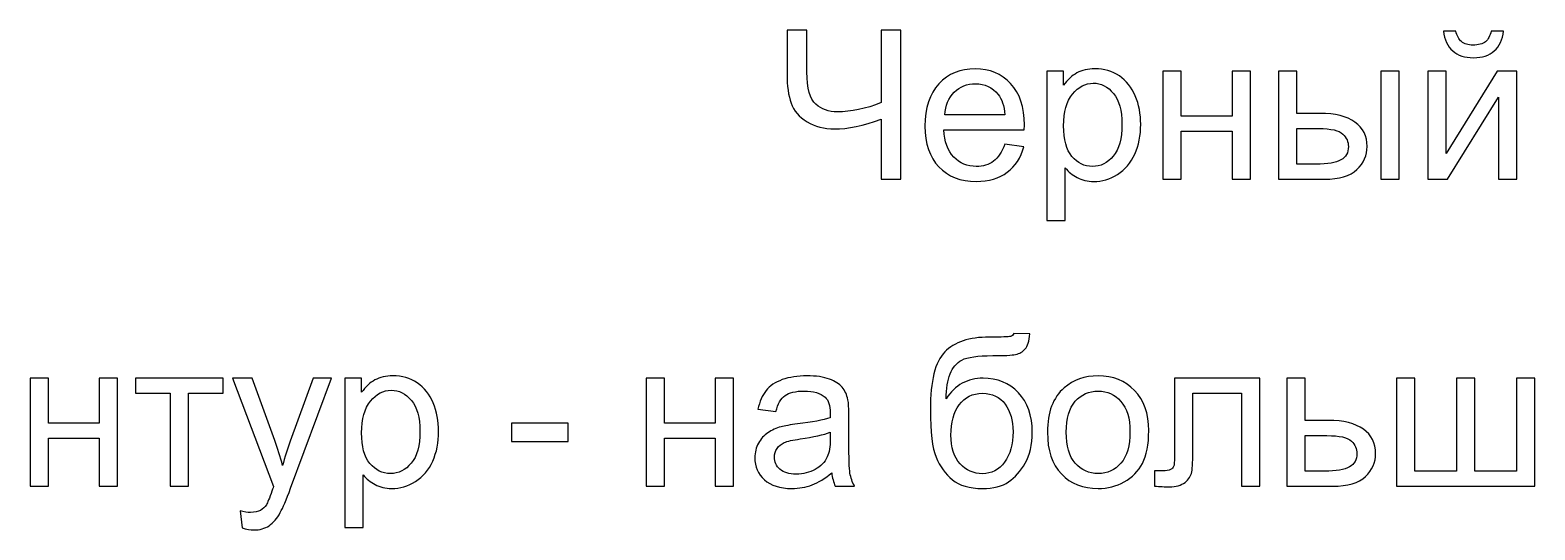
# Model space of a CAD drawing. Header units: millimetres. Extents: x -264 to 265, y -234 to 223.
# Drawn here: x -80.6 to -5.6, y 198.1 to 223 of the extents above; entities that cross this region are included whole.
import ezdxf

# ---------------------------------------------------------------- set-up
doc = ezdxf.new("R2010")
doc.units = ezdxf.units.MM
doc.header["$MEASUREMENT"] = 0
doc.layers.add('layer 1', color=7, linetype='Continuous')

msp = doc.modelspace()

# ---------------------------------------------------------------- linework, layer by layer
at = {"layer": 'layer 1', "color": 250}
for points, knots in [([(-37.2189, 215.5911), (-37.2189, 215.5911), (-38.206, 215.5911), (-38.206, 215.5911), (-38.206, 215.5911), (-38.206, 215.5911), (-38.206, 218.587), (-38.206, 218.587), (-38.206, 218.587), (-39.0892, 218.2597), (-39.8633, 218.0952), (-40.5265, 218.0952), (-40.5265, 218.0952), (-41.0443, 218.0952), (-41.5015, 218.2164), (-41.8963, 218.4589), (-41.8963, 218.4589), (-42.2929, 218.6996), (-42.5579, 219.0078), (-42.6912, 219.3802), (-42.6912, 219.3802), (-42.8246, 219.7525), (-42.8921, 220.2391), (-42.8921, 220.8418), (-42.8921, 220.8418), (-42.8921, 220.8418), (-42.8921, 223.0307), (-42.8921, 223.0307), (-42.8921, 223.0307), (-42.8921, 223.0307), (-41.905, 223.0307), (-41.905, 223.0307), (-41.905, 223.0307), (-41.905, 223.0307), (-41.905, 220.9335), (-41.905, 220.9335), (-41.905, 220.9335), (-41.905, 220.1214), (-41.7578, 219.5862), (-41.4617, 219.3299), (-41.4617, 219.3299), (-41.1655, 219.0754), (-40.8088, 218.9472), (-40.3932, 218.9472), (-40.3932, 218.9472), (-39.6988, 218.9472), (-38.9697, 219.1014), (-38.206, 219.4096), (-38.206, 219.4096), (-38.206, 219.4096), (-38.206, 223.0307), (-38.206, 223.0307), (-38.206, 223.0307), (-38.206, 223.0307), (-37.2189, 223.0307), (-37.2189, 223.0307), (-37.2189, 223.0307), (-37.2189, 223.0307), (-37.2189, 215.5911), (-37.2189, 215.5911)], [0, 0, 0, 0, 0.0625, 0.0625, 0.0625, 0.0625, 0.125, 0.125, 0.125, 0.125, 0.1875, 0.1875, 0.1875, 0.1875, 0.25, 0.25, 0.25, 0.25, 0.3125, 0.3125, 0.3125, 0.3125, 0.375, 0.375, 0.375, 0.375, 0.4375, 0.4375, 0.4375, 0.4375, 0.5, 0.5, 0.5, 0.5, 0.5625, 0.5625, 0.5625, 0.5625, 0.625, 0.625, 0.625, 0.625, 0.6875, 0.6875, 0.6875, 0.6875, 0.75, 0.75, 0.75, 0.75, 0.8125, 0.8125, 0.8125, 0.8125, 0.875, 0.875, 0.875, 0.875, 1, 1, 1, 1]), ([(-7.7948, 222.9787), (-7.7948, 222.9787), (-7.1714, 222.9787), (-7.1714, 222.9787), (-7.1714, 222.9787), (-7.2216, 222.551), (-7.3775, 222.222), (-7.6372, 221.9934), (-7.6372, 221.9934), (-7.897, 221.7631), (-8.2416, 221.6488), (-8.6728, 221.6488), (-8.6728, 221.6488), (-9.1057, 221.6488), (-9.4521, 221.7631), (-9.7101, 221.9899), (-9.7101, 221.9899), (-9.9682, 222.2185), (-10.124, 222.5475), (-10.1742, 222.9787), (-10.1742, 222.9787), (-10.1742, 222.9787), (-9.5508, 222.9787), (-9.5508, 222.9787), (-9.5508, 222.9787), (-9.5041, 222.745), (-9.4088, 222.5701), (-9.2685, 222.4558), (-9.2685, 222.4558), (-9.1283, 222.3397), (-8.9378, 222.2826), (-8.7005, 222.2826), (-8.7005, 222.2826), (-8.4252, 222.2826), (-8.2174, 222.338), (-8.0771, 222.4506), (-8.0771, 222.4506), (-7.9368, 222.5614), (-7.8416, 222.738), (-7.7948, 222.9787)], [0, 0, 0, 0, 0.0909091, 0.0909091, 0.0909091, 0.0909091, 0.1818182, 0.1818182, 0.1818182, 0.1818182, 0.2727273, 0.2727273, 0.2727273, 0.2727273, 0.3636364, 0.3636364, 0.3636364, 0.3636364, 0.4545455, 0.4545455, 0.4545455, 0.4545455, 0.5454545, 0.5454545, 0.5454545, 0.5454545, 0.6363636, 0.6363636, 0.6363636, 0.6363636, 0.7272727, 0.7272727, 0.7272727, 0.7272727, 0.8181818, 0.8181818, 0.8181818, 0.8181818, 1, 1, 1, 1]), ([(-32.0392, 217.3367), (-32.0392, 217.3367), (-31.0937, 217.212), (-31.0937, 217.212), (-31.0937, 217.212), (-31.2409, 216.6631), (-31.5162, 216.2353), (-31.918, 215.9323), (-31.918, 215.9323), (-32.3197, 215.6292), (-32.8323, 215.4768), (-33.4575, 215.4768), (-33.4575, 215.4768), (-34.2437, 215.4768), (-34.8671, 215.7192), (-35.3278, 216.2041), (-35.3278, 216.2041), (-35.7884, 216.6873), (-36.0188, 217.3679), (-36.0188, 218.2424), (-36.0188, 218.2424), (-36.0188, 219.1464), (-35.7867, 219.8495), (-35.3209, 220.3482), (-35.3209, 220.3482), (-34.855, 220.8487), (-34.2506, 221.0981), (-33.5077, 221.0981), (-33.5077, 221.0981), (-32.789, 221.0981), (-32.202, 220.8539), (-31.7465, 220.3638), (-31.7465, 220.3638), (-31.2911, 219.8737), (-31.0625, 219.1845), (-31.0625, 218.2961), (-31.0625, 218.2961), (-31.0625, 218.2424), (-31.0642, 218.161), (-31.0677, 218.0536), (-31.0677, 218.0536), (-31.0677, 218.0536), (-35.0836, 218.0536), (-35.0836, 218.0536), (-35.0836, 218.0536), (-35.049, 217.4631), (-34.8827, 217.0094), (-34.5814, 216.696), (-34.5814, 216.696), (-34.2818, 216.3825), (-33.906, 216.2249), (-33.4575, 216.2249), (-33.4575, 216.2249), (-33.1233, 216.2249), (-32.8375, 216.3132), (-32.602, 216.4899), (-32.602, 216.4899), (-32.3648, 216.6665), (-32.1777, 216.9488), (-32.0392, 217.3367)], [0, 0, 0, 0, 0.0625, 0.0625, 0.0625, 0.0625, 0.125, 0.125, 0.125, 0.125, 0.1875, 0.1875, 0.1875, 0.1875, 0.25, 0.25, 0.25, 0.25, 0.3125, 0.3125, 0.3125, 0.3125, 0.375, 0.375, 0.375, 0.375, 0.4375, 0.4375, 0.4375, 0.4375, 0.5, 0.5, 0.5, 0.5, 0.5625, 0.5625, 0.5625, 0.5625, 0.625, 0.625, 0.625, 0.625, 0.6875, 0.6875, 0.6875, 0.6875, 0.75, 0.75, 0.75, 0.75, 0.8125, 0.8125, 0.8125, 0.8125, 0.875, 0.875, 0.875, 0.875, 1, 1, 1, 1]), ([(-29.9386, 213.5234), (-29.9386, 213.5234), (-29.9386, 220.9838), (-29.9386, 220.9838), (-29.9386, 220.9838), (-29.9386, 220.9838), (-29.1074, 220.9838), (-29.1074, 220.9838), (-29.1074, 220.9838), (-29.1074, 220.9838), (-29.1074, 220.2755), (-29.1074, 220.2755), (-29.1074, 220.2755), (-28.9117, 220.5491), (-28.69, 220.7552), (-28.4424, 220.892), (-28.4424, 220.892), (-28.1965, 221.0288), (-27.8969, 221.0981), (-27.5453, 221.0981), (-27.5453, 221.0981), (-27.0847, 221.0981), (-26.6795, 220.9803), (-26.3279, 220.7431), (-26.3279, 220.7431), (-25.9764, 220.5075), (-25.7114, 220.1733), (-25.5313, 219.7438), (-25.5313, 219.7438), (-25.353, 219.3126), (-25.2629, 218.8416), (-25.2629, 218.3273), (-25.2629, 218.3273), (-25.2629, 217.7783), (-25.3616, 217.283), (-25.559, 216.8414), (-25.559, 216.8414), (-25.7565, 216.4016), (-26.0439, 216.0639), (-26.4214, 215.8283), (-26.4214, 215.8283), (-26.7972, 215.5946), (-27.1938, 215.4768), (-27.6094, 215.4768), (-27.6094, 215.4768), (-27.9142, 215.4768), (-28.1878, 215.5409), (-28.4285, 215.669), (-28.4285, 215.669), (-28.671, 215.7972), (-28.8684, 215.9582), (-29.0243, 216.1539), (-29.0243, 216.1539), (-29.0243, 216.1539), (-29.0243, 213.5234), (-29.0243, 213.5234), (-29.0243, 213.5234), (-29.0243, 213.5234), (-29.9386, 213.5234), (-29.9386, 213.5234)], [0, 0, 0, 0, 0.0625, 0.0625, 0.0625, 0.0625, 0.125, 0.125, 0.125, 0.125, 0.1875, 0.1875, 0.1875, 0.1875, 0.25, 0.25, 0.25, 0.25, 0.3125, 0.3125, 0.3125, 0.3125, 0.375, 0.375, 0.375, 0.375, 0.4375, 0.4375, 0.4375, 0.4375, 0.5, 0.5, 0.5, 0.5, 0.5625, 0.5625, 0.5625, 0.5625, 0.625, 0.625, 0.625, 0.625, 0.6875, 0.6875, 0.6875, 0.6875, 0.75, 0.75, 0.75, 0.75, 0.8125, 0.8125, 0.8125, 0.8125, 0.875, 0.875, 0.875, 0.875, 1, 1, 1, 1]), ([(-24.1598, 220.9838), (-24.1598, 220.9838), (-23.2455, 220.9838), (-23.2455, 220.9838), (-23.2455, 220.9838), (-23.2455, 220.9838), (-23.2455, 218.7394), (-23.2455, 218.7394), (-23.2455, 218.7394), (-23.2455, 218.7394), (-20.7102, 218.7394), (-20.7102, 218.7394), (-20.7102, 218.7394), (-20.7102, 218.7394), (-20.7102, 220.9838), (-20.7102, 220.9838), (-20.7102, 220.9838), (-20.7102, 220.9838), (-19.7958, 220.9838), (-19.7958, 220.9838), (-19.7958, 220.9838), (-19.7958, 220.9838), (-19.7958, 215.5911), (-19.7958, 215.5911), (-19.7958, 215.5911), (-19.7958, 215.5911), (-20.7102, 215.5911), (-20.7102, 215.5911), (-20.7102, 215.5911), (-20.7102, 215.5911), (-20.7102, 217.9809), (-20.7102, 217.9809), (-20.7102, 217.9809), (-20.7102, 217.9809), (-23.2455, 217.9809), (-23.2455, 217.9809), (-23.2455, 217.9809), (-23.2455, 217.9809), (-23.2455, 215.5911), (-23.2455, 215.5911), (-23.2455, 215.5911), (-23.2455, 215.5911), (-24.1598, 215.5911), (-24.1598, 215.5911), (-24.1598, 215.5911), (-24.1598, 215.5911), (-24.1598, 220.9838), (-24.1598, 220.9838)], [0, 0, 0, 0, 0.0769231, 0.0769231, 0.0769231, 0.0769231, 0.1538462, 0.1538462, 0.1538462, 0.1538462, 0.2307692, 0.2307692, 0.2307692, 0.2307692, 0.3076923, 0.3076923, 0.3076923, 0.3076923, 0.3846154, 0.3846154, 0.3846154, 0.3846154, 0.4615385, 0.4615385, 0.4615385, 0.4615385, 0.5384615, 0.5384615, 0.5384615, 0.5384615, 0.6153846, 0.6153846, 0.6153846, 0.6153846, 0.6923077, 0.6923077, 0.6923077, 0.6923077, 0.7692308, 0.7692308, 0.7692308, 0.7692308, 0.8461538, 0.8461538, 0.8461538, 0.8461538, 1, 1, 1, 1]), ([(-18.3914, 220.9838), (-18.3914, 220.9838), (-17.477, 220.9838), (-17.477, 220.9838), (-17.477, 220.9838), (-17.477, 220.9838), (-17.477, 218.8745), (-17.477, 218.8745), (-17.477, 218.8745), (-17.477, 218.8745), (-16.3236, 218.8745), (-16.3236, 218.8745), (-16.3236, 218.8745), (-15.5703, 218.8745), (-14.9919, 218.729), (-14.585, 218.4364), (-14.585, 218.4364), (-14.178, 218.1437), (-13.9754, 217.7402), (-13.9754, 217.2259), (-13.9754, 217.2259), (-13.9754, 216.7756), (-14.1451, 216.3912), (-14.4845, 216.0708), (-14.4845, 216.0708), (-14.824, 215.7504), (-15.366, 215.5911), (-16.1124, 215.5911), (-16.1124, 215.5911), (-16.1124, 215.5911), (-18.3914, 215.5911), (-18.3914, 215.5911), (-18.3914, 215.5911), (-18.3914, 215.5911), (-18.3914, 220.9838), (-18.3914, 220.9838)], [0, 0, 0, 0, 0.1, 0.1, 0.1, 0.1, 0.2, 0.2, 0.2, 0.2, 0.3, 0.3, 0.3, 0.3, 0.4, 0.4, 0.4, 0.4, 0.5, 0.5, 0.5, 0.5, 0.6, 0.6, 0.6, 0.6, 0.7, 0.7, 0.7, 0.7, 0.8, 0.8, 0.8, 0.8, 1, 1, 1, 1]), ([(-13.2896, 220.9838), (-13.2896, 220.9838), (-12.3753, 220.9838), (-12.3753, 220.9838), (-12.3753, 220.9838), (-12.3753, 220.9838), (-12.3753, 215.5911), (-12.3753, 215.5911), (-12.3753, 215.5911), (-12.3753, 215.5911), (-13.2896, 215.5911), (-13.2896, 215.5911), (-13.2896, 215.5911), (-13.2896, 215.5911), (-13.2896, 220.9838), (-13.2896, 220.9838)], [0, 0, 0, 0, 0.2, 0.2, 0.2, 0.2, 0.4, 0.4, 0.4, 0.4, 0.6, 0.6, 0.6, 0.6, 1, 1, 1, 1]), ([(-10.9535, 220.9838), (-10.9535, 220.9838), (-10.0392, 220.9838), (-10.0392, 220.9838), (-10.0392, 220.9838), (-10.0392, 220.9838), (-10.0392, 216.8709), (-10.0392, 216.8709), (-10.0392, 216.8709), (-10.0392, 216.8709), (-7.4987, 220.9838), (-7.4987, 220.9838), (-7.4987, 220.9838), (-7.4987, 220.9838), (-6.5168, 220.9838), (-6.5168, 220.9838), (-6.5168, 220.9838), (-6.5168, 220.9838), (-6.5168, 215.5911), (-6.5168, 215.5911), (-6.5168, 215.5911), (-6.5168, 215.5911), (-7.4311, 215.5911), (-7.4311, 215.5911), (-7.4311, 215.5911), (-7.4311, 215.5911), (-7.4311, 219.678), (-7.4311, 219.678), (-7.4311, 219.678), (-7.4311, 219.678), (-9.9682, 215.5911), (-9.9682, 215.5911), (-9.9682, 215.5911), (-9.9682, 215.5911), (-10.9535, 215.5911), (-10.9535, 215.5911), (-10.9535, 215.5911), (-10.9535, 215.5911), (-10.9535, 220.9838), (-10.9535, 220.9838)], [0, 0, 0, 0, 0.0909091, 0.0909091, 0.0909091, 0.0909091, 0.1818182, 0.1818182, 0.1818182, 0.1818182, 0.2727273, 0.2727273, 0.2727273, 0.2727273, 0.3636364, 0.3636364, 0.3636364, 0.3636364, 0.4545455, 0.4545455, 0.4545455, 0.4545455, 0.5454545, 0.5454545, 0.5454545, 0.5454545, 0.6363636, 0.6363636, 0.6363636, 0.6363636, 0.7272727, 0.7272727, 0.7272727, 0.7272727, 0.8181818, 0.8181818, 0.8181818, 0.8181818, 1, 1, 1, 1]), ([(-35.0317, 218.8018), (-35.0317, 218.8018), (-32.0288, 218.8018), (-32.0288, 218.8018), (-32.0288, 218.8018), (-32.0686, 219.2555), (-32.1847, 219.5949), (-32.3734, 219.8218), (-32.3734, 219.8218), (-32.6626, 220.1733), (-33.0401, 220.3499), (-33.5025, 220.3499), (-33.5025, 220.3499), (-33.9216, 220.3499), (-34.2731, 220.2097), (-34.5589, 219.9291), (-34.5589, 219.9291), (-34.8429, 219.6486), (-35.0005, 219.2728), (-35.0317, 218.8018)], [0, 0, 0, 0, 0.1666667, 0.1666667, 0.1666667, 0.1666667, 0.3333333, 0.3333333, 0.3333333, 0.3333333, 0.5, 0.5, 0.5, 0.5, 0.6666667, 0.6666667, 0.6666667, 0.6666667, 1, 1, 1, 1]), ([(-29.1074, 218.2545), (-29.1074, 217.5636), (-28.9671, 217.0527), (-28.6883, 216.7219), (-28.6883, 216.7219), (-28.4078, 216.3912), (-28.0683, 216.2249), (-27.67, 216.2249), (-27.67, 216.2249), (-27.2648, 216.2249), (-26.9185, 216.3964), (-26.631, 216.7393), (-26.631, 216.7393), (-26.3418, 217.0821), (-26.198, 217.6121), (-26.198, 218.3307), (-26.198, 218.3307), (-26.198, 219.0165), (-26.3383, 219.5291), (-26.6206, 219.8703), (-26.6206, 219.8703), (-26.9029, 220.2114), (-27.2388, 220.3811), (-27.6302, 220.3811), (-27.6302, 220.3811), (-28.0181, 220.3811), (-28.361, 220.1993), (-28.6589, 219.8374), (-28.6589, 219.8374), (-28.9585, 219.4737), (-29.1074, 218.9472), (-29.1074, 218.2545)], [0, 0, 0, 0, 0.1111111, 0.1111111, 0.1111111, 0.1111111, 0.2222222, 0.2222222, 0.2222222, 0.2222222, 0.3333333, 0.3333333, 0.3333333, 0.3333333, 0.4444444, 0.4444444, 0.4444444, 0.4444444, 0.5555556, 0.5555556, 0.5555556, 0.5555556, 0.6666667, 0.6666667, 0.6666667, 0.6666667, 0.7777778, 0.7777778, 0.7777778, 0.7777778, 1, 1, 1, 1]), ([(-17.477, 216.3392), (-17.477, 216.3392), (-16.5176, 216.3392), (-16.5176, 216.3392), (-16.5176, 216.3392), (-15.9409, 216.3392), (-15.527, 216.4102), (-15.2811, 216.5522), (-15.2811, 216.5522), (-15.0335, 216.6942), (-14.9105, 216.9159), (-14.9105, 217.2172), (-14.9105, 217.2172), (-14.9105, 217.451), (-15.0023, 217.6588), (-15.1842, 217.8424), (-15.1842, 217.8424), (-15.3677, 218.0242), (-15.7712, 218.116), (-16.3964, 218.116), (-16.3964, 218.116), (-16.3964, 218.116), (-17.477, 218.116), (-17.477, 218.116), (-17.477, 218.116), (-17.477, 218.116), (-17.477, 216.3392), (-17.477, 216.3392)], [0, 0, 0, 0, 0.125, 0.125, 0.125, 0.125, 0.25, 0.25, 0.25, 0.25, 0.375, 0.375, 0.375, 0.375, 0.5, 0.5, 0.5, 0.5, 0.625, 0.625, 0.625, 0.625, 0.75, 0.75, 0.75, 0.75, 1, 1, 1, 1])]:
    msp.add_open_spline(points, degree=3, knots=knots, dxfattribs=at)
at = {"layer": 'layer 1', "color": 242}
for points, knots in [([(-31.5935, 207.8861), (-31.5935, 207.8861), (-30.7831, 207.8757), (-30.7831, 207.8757), (-30.7831, 207.8757), (-30.8194, 207.5138), (-30.9008, 207.261), (-31.0238, 207.119), (-31.0238, 207.119), (-31.1467, 206.977), (-31.3043, 206.8869), (-31.4983, 206.8454), (-31.4983, 206.8454), (-31.6922, 206.8055), (-32.0732, 206.7847), (-32.6395, 206.7847), (-32.6395, 206.7847), (-33.3911, 206.7847), (-33.9037, 206.712), (-34.1773, 206.5665), (-34.1773, 206.5665), (-34.4492, 206.4211), (-34.6466, 206.189), (-34.7661, 205.8704), (-34.7661, 205.8704), (-34.8856, 205.55), (-34.9514, 205.1396), (-34.9652, 204.6356), (-34.9652, 204.6356), (-34.7349, 204.9785), (-34.4665, 205.2348), (-34.1582, 205.4063), (-34.1582, 205.4063), (-33.8517, 205.5777), (-33.5036, 205.6626), (-33.1192, 205.6626), (-33.1192, 205.6626), (-32.4126, 205.6626), (-31.8273, 205.4201), (-31.3632, 204.9352), (-31.3632, 204.9352), (-30.9008, 204.4503), (-30.6688, 203.794), (-30.6688, 202.9645), (-30.6688, 202.9645), (-30.6688, 202.3359), (-30.7848, 201.8198), (-31.0186, 201.4181), (-31.0186, 201.4181), (-31.2524, 201.0163), (-31.5294, 200.7046), (-31.8498, 200.4846), (-31.8498, 200.4846), (-32.1685, 200.2647), (-32.6049, 200.1556), (-33.1556, 200.1556), (-33.1556, 200.1556), (-33.7963, 200.1556), (-34.2933, 200.3011), (-34.6483, 200.5937), (-34.6483, 200.5937), (-35.0033, 200.8864), (-35.2752, 201.2605), (-35.4657, 201.7159), (-35.4657, 201.7159), (-35.6545, 202.1714), (-35.7497, 202.9662), (-35.7497, 204.0971), (-35.7497, 204.0971), (-35.7497, 205.5188), (-35.509, 206.4765), (-35.0293, 206.97), (-35.0293, 206.97), (-34.5496, 207.4636), (-33.8102, 207.7095), (-32.8127, 207.7095), (-32.8127, 207.7095), (-32.191, 207.7095), (-31.8394, 207.7199), (-31.7546, 207.7407), (-31.7546, 207.7407), (-31.6714, 207.7615), (-31.6178, 207.8099), (-31.5935, 207.8861)], [0, 0, 0, 0, 0.0454545, 0.0454545, 0.0454545, 0.0454545, 0.0909091, 0.0909091, 0.0909091, 0.0909091, 0.1363636, 0.1363636, 0.1363636, 0.1363636, 0.1818182, 0.1818182, 0.1818182, 0.1818182, 0.2272727, 0.2272727, 0.2272727, 0.2272727, 0.2727273, 0.2727273, 0.2727273, 0.2727273, 0.3181818, 0.3181818, 0.3181818, 0.3181818, 0.3636364, 0.3636364, 0.3636364, 0.3636364, 0.4090909, 0.4090909, 0.4090909, 0.4090909, 0.4545455, 0.4545455, 0.4545455, 0.4545455, 0.5, 0.5, 0.5, 0.5, 0.5454545, 0.5454545, 0.5454545, 0.5454545, 0.5909091, 0.5909091, 0.5909091, 0.5909091, 0.6363636, 0.6363636, 0.6363636, 0.6363636, 0.6818182, 0.6818182, 0.6818182, 0.6818182, 0.7272727, 0.7272727, 0.7272727, 0.7272727, 0.7727273, 0.7727273, 0.7727273, 0.7727273, 0.8181818, 0.8181818, 0.8181818, 0.8181818, 0.8636364, 0.8636364, 0.8636364, 0.8636364, 0.9090909, 0.9090909, 0.9090909, 0.9090909, 1, 1, 1, 1]), ([(-80.6278, 205.6626), (-80.6278, 205.6626), (-79.7135, 205.6626), (-79.7135, 205.6626), (-79.7135, 205.6626), (-79.7135, 205.6626), (-79.7135, 203.4182), (-79.7135, 203.4182), (-79.7135, 203.4182), (-79.7135, 203.4182), (-77.1782, 203.4182), (-77.1782, 203.4182), (-77.1782, 203.4182), (-77.1782, 203.4182), (-77.1782, 205.6626), (-77.1782, 205.6626), (-77.1782, 205.6626), (-77.1782, 205.6626), (-76.2638, 205.6626), (-76.2638, 205.6626), (-76.2638, 205.6626), (-76.2638, 205.6626), (-76.2638, 200.2699), (-76.2638, 200.2699), (-76.2638, 200.2699), (-76.2638, 200.2699), (-77.1782, 200.2699), (-77.1782, 200.2699), (-77.1782, 200.2699), (-77.1782, 200.2699), (-77.1782, 202.6597), (-77.1782, 202.6597), (-77.1782, 202.6597), (-77.1782, 202.6597), (-79.7135, 202.6597), (-79.7135, 202.6597), (-79.7135, 202.6597), (-79.7135, 202.6597), (-79.7135, 200.2699), (-79.7135, 200.2699), (-79.7135, 200.2699), (-79.7135, 200.2699), (-80.6278, 200.2699), (-80.6278, 200.2699), (-80.6278, 200.2699), (-80.6278, 200.2699), (-80.6278, 205.6626), (-80.6278, 205.6626)], [0, 0, 0, 0, 0.0769231, 0.0769231, 0.0769231, 0.0769231, 0.1538462, 0.1538462, 0.1538462, 0.1538462, 0.2307692, 0.2307692, 0.2307692, 0.2307692, 0.3076923, 0.3076923, 0.3076923, 0.3076923, 0.3846154, 0.3846154, 0.3846154, 0.3846154, 0.4615385, 0.4615385, 0.4615385, 0.4615385, 0.5384615, 0.5384615, 0.5384615, 0.5384615, 0.6153846, 0.6153846, 0.6153846, 0.6153846, 0.6923077, 0.6923077, 0.6923077, 0.6923077, 0.7692308, 0.7692308, 0.7692308, 0.7692308, 0.8461538, 0.8461538, 0.8461538, 0.8461538, 1, 1, 1, 1]), ([(-75.3685, 205.6626), (-75.3685, 205.6626), (-71.0045, 205.6626), (-71.0045, 205.6626), (-71.0045, 205.6626), (-71.0045, 205.6626), (-71.0045, 204.9041), (-71.0045, 204.9041), (-71.0045, 204.9041), (-71.0045, 204.9041), (-72.7293, 204.9041), (-72.7293, 204.9041), (-72.7293, 204.9041), (-72.7293, 204.9041), (-72.7293, 200.2699), (-72.7293, 200.2699), (-72.7293, 200.2699), (-72.7293, 200.2699), (-73.6437, 200.2699), (-73.6437, 200.2699), (-73.6437, 200.2699), (-73.6437, 200.2699), (-73.6437, 204.9041), (-73.6437, 204.9041), (-73.6437, 204.9041), (-73.6437, 204.9041), (-75.3685, 204.9041), (-75.3685, 204.9041), (-75.3685, 204.9041), (-75.3685, 204.9041), (-75.3685, 205.6626), (-75.3685, 205.6626)], [0, 0, 0, 0, 0.1111111, 0.1111111, 0.1111111, 0.1111111, 0.2222222, 0.2222222, 0.2222222, 0.2222222, 0.3333333, 0.3333333, 0.3333333, 0.3333333, 0.4444444, 0.4444444, 0.4444444, 0.4444444, 0.5555556, 0.5555556, 0.5555556, 0.5555556, 0.6666667, 0.6666667, 0.6666667, 0.6666667, 0.7777778, 0.7777778, 0.7777778, 0.7777778, 1, 1, 1, 1]), ([(-70.0573, 198.197), (-70.0573, 198.197), (-70.1612, 199.0421), (-70.1612, 199.0421), (-70.1612, 199.0421), (-69.9603, 198.9884), (-69.7871, 198.9607), (-69.6382, 198.9607), (-69.6382, 198.9607), (-69.4339, 198.9607), (-69.2711, 198.9953), (-69.1499, 199.0629), (-69.1499, 199.0629), (-69.0269, 199.1304), (-68.9265, 199.2257), (-68.8485, 199.3469), (-68.8485, 199.3469), (-68.7914, 199.4387), (-68.6979, 199.6655), (-68.5697, 200.0292), (-68.5697, 200.0292), (-68.5524, 200.0794), (-68.5264, 200.1539), (-68.4883, 200.2526), (-68.4883, 200.2526), (-68.4883, 200.2526), (-70.5353, 205.6626), (-70.5353, 205.6626), (-70.5353, 205.6626), (-70.5353, 205.6626), (-69.5585, 205.6626), (-69.5585, 205.6626), (-69.5585, 205.6626), (-69.5585, 205.6626), (-68.4329, 202.5489), (-68.4329, 202.5489), (-68.4329, 202.5489), (-68.2857, 202.1558), (-68.1558, 201.7402), (-68.0398, 201.3038), (-68.0398, 201.3038), (-67.9342, 201.7142), (-67.8095, 202.1194), (-67.664, 202.5177), (-67.664, 202.5177), (-67.664, 202.5177), (-66.5141, 205.6626), (-66.5141, 205.6626), (-66.5141, 205.6626), (-66.5141, 205.6626), (-65.6015, 205.6626), (-65.6015, 205.6626), (-65.6015, 205.6626), (-65.6015, 205.6626), (-67.6398, 200.1764), (-67.6398, 200.1764), (-67.6398, 200.1764), (-67.8597, 199.5859), (-68.0311, 199.1806), (-68.1541, 198.9572), (-68.1541, 198.9572), (-68.3169, 198.6576), (-68.5039, 198.4377), (-68.7135, 198.2974), (-68.7135, 198.2974), (-68.9247, 198.1572), (-69.1758, 198.0879), (-69.4668, 198.0879), (-69.4668, 198.0879), (-69.6434, 198.0879), (-69.8408, 198.1243), (-70.0573, 198.197)], [0, 0, 0, 0, 0.0526316, 0.0526316, 0.0526316, 0.0526316, 0.1052632, 0.1052632, 0.1052632, 0.1052632, 0.1578947, 0.1578947, 0.1578947, 0.1578947, 0.2105263, 0.2105263, 0.2105263, 0.2105263, 0.2631579, 0.2631579, 0.2631579, 0.2631579, 0.3157895, 0.3157895, 0.3157895, 0.3157895, 0.3684211, 0.3684211, 0.3684211, 0.3684211, 0.4210526, 0.4210526, 0.4210526, 0.4210526, 0.4736842, 0.4736842, 0.4736842, 0.4736842, 0.5263158, 0.5263158, 0.5263158, 0.5263158, 0.5789474, 0.5789474, 0.5789474, 0.5789474, 0.6315789, 0.6315789, 0.6315789, 0.6315789, 0.6842105, 0.6842105, 0.6842105, 0.6842105, 0.7368421, 0.7368421, 0.7368421, 0.7368421, 0.7894737, 0.7894737, 0.7894737, 0.7894737, 0.8421053, 0.8421053, 0.8421053, 0.8421053, 0.8947368, 0.8947368, 0.8947368, 0.8947368, 1, 1, 1, 1]), ([(-64.9364, 198.2022), (-64.9364, 198.2022), (-64.9364, 205.6626), (-64.9364, 205.6626), (-64.9364, 205.6626), (-64.9364, 205.6626), (-64.1052, 205.6626), (-64.1052, 205.6626), (-64.1052, 205.6626), (-64.1052, 205.6626), (-64.1052, 204.9543), (-64.1052, 204.9543), (-64.1052, 204.9543), (-63.9095, 205.2279), (-63.6878, 205.434), (-63.4402, 205.5708), (-63.4402, 205.5708), (-63.1943, 205.7076), (-62.8947, 205.7769), (-62.5431, 205.7769), (-62.5431, 205.7769), (-62.0825, 205.7769), (-61.6773, 205.6591), (-61.3257, 205.4219), (-61.3257, 205.4219), (-60.9742, 205.1863), (-60.7092, 204.8521), (-60.5291, 204.4226), (-60.5291, 204.4226), (-60.3508, 203.9914), (-60.2607, 203.5204), (-60.2607, 203.0061), (-60.2607, 203.0061), (-60.2607, 202.4571), (-60.3594, 201.9618), (-60.5568, 201.5202), (-60.5568, 201.5202), (-60.7543, 201.0804), (-61.0417, 200.7427), (-61.4192, 200.5071), (-61.4192, 200.5071), (-61.795, 200.2734), (-62.1916, 200.1556), (-62.6072, 200.1556), (-62.6072, 200.1556), (-62.912, 200.1556), (-63.1856, 200.2197), (-63.4263, 200.3478), (-63.4263, 200.3478), (-63.6688, 200.476), (-63.8662, 200.637), (-64.0221, 200.8327), (-64.0221, 200.8327), (-64.0221, 200.8327), (-64.0221, 198.2022), (-64.0221, 198.2022), (-64.0221, 198.2022), (-64.0221, 198.2022), (-64.9364, 198.2022), (-64.9364, 198.2022)], [0, 0, 0, 0, 0.0625, 0.0625, 0.0625, 0.0625, 0.125, 0.125, 0.125, 0.125, 0.1875, 0.1875, 0.1875, 0.1875, 0.25, 0.25, 0.25, 0.25, 0.3125, 0.3125, 0.3125, 0.3125, 0.375, 0.375, 0.375, 0.375, 0.4375, 0.4375, 0.4375, 0.4375, 0.5, 0.5, 0.5, 0.5, 0.5625, 0.5625, 0.5625, 0.5625, 0.625, 0.625, 0.625, 0.625, 0.6875, 0.6875, 0.6875, 0.6875, 0.75, 0.75, 0.75, 0.75, 0.8125, 0.8125, 0.8125, 0.8125, 0.875, 0.875, 0.875, 0.875, 1, 1, 1, 1]), ([(-49.924, 205.6626), (-49.924, 205.6626), (-49.0097, 205.6626), (-49.0097, 205.6626), (-49.0097, 205.6626), (-49.0097, 205.6626), (-49.0097, 203.4182), (-49.0097, 203.4182), (-49.0097, 203.4182), (-49.0097, 203.4182), (-46.4744, 203.4182), (-46.4744, 203.4182), (-46.4744, 203.4182), (-46.4744, 203.4182), (-46.4744, 205.6626), (-46.4744, 205.6626), (-46.4744, 205.6626), (-46.4744, 205.6626), (-45.56, 205.6626), (-45.56, 205.6626), (-45.56, 205.6626), (-45.56, 205.6626), (-45.56, 200.2699), (-45.56, 200.2699), (-45.56, 200.2699), (-45.56, 200.2699), (-46.4744, 200.2699), (-46.4744, 200.2699), (-46.4744, 200.2699), (-46.4744, 200.2699), (-46.4744, 202.6597), (-46.4744, 202.6597), (-46.4744, 202.6597), (-46.4744, 202.6597), (-49.0097, 202.6597), (-49.0097, 202.6597), (-49.0097, 202.6597), (-49.0097, 202.6597), (-49.0097, 200.2699), (-49.0097, 200.2699), (-49.0097, 200.2699), (-49.0097, 200.2699), (-49.924, 200.2699), (-49.924, 200.2699), (-49.924, 200.2699), (-49.924, 200.2699), (-49.924, 205.6626), (-49.924, 205.6626)], [0, 0, 0, 0, 0.0769231, 0.0769231, 0.0769231, 0.0769231, 0.1538462, 0.1538462, 0.1538462, 0.1538462, 0.2307692, 0.2307692, 0.2307692, 0.2307692, 0.3076923, 0.3076923, 0.3076923, 0.3076923, 0.3846154, 0.3846154, 0.3846154, 0.3846154, 0.4615385, 0.4615385, 0.4615385, 0.4615385, 0.5384615, 0.5384615, 0.5384615, 0.5384615, 0.6153846, 0.6153846, 0.6153846, 0.6153846, 0.6923077, 0.6923077, 0.6923077, 0.6923077, 0.7692308, 0.7692308, 0.7692308, 0.7692308, 0.8461538, 0.8461538, 0.8461538, 0.8461538, 1, 1, 1, 1]), ([(-40.6643, 200.9453), (-41.0038, 200.6561), (-41.3311, 200.4535), (-41.6445, 200.334), (-41.6445, 200.334), (-41.958, 200.2145), (-42.2939, 200.1556), (-42.6541, 200.1556), (-42.6541, 200.1556), (-43.2464, 200.1556), (-43.7018, 200.2993), (-44.0205, 200.5885), (-44.0205, 200.5885), (-44.3391, 200.876), (-44.4984, 201.2449), (-44.4984, 201.6934), (-44.4984, 201.6934), (-44.4984, 201.9566), (-44.4378, 202.1973), (-44.3183, 202.4155), (-44.3183, 202.4155), (-44.1971, 202.6337), (-44.0395, 202.8069), (-43.8456, 202.9385), (-43.8456, 202.9385), (-43.6499, 203.0701), (-43.4317, 203.1706), (-43.1875, 203.2381), (-43.1875, 203.2381), (-43.0074, 203.2849), (-42.7355, 203.3299), (-42.3736, 203.3749), (-42.3736, 203.3749), (-41.6359, 203.4615), (-41.0904, 203.5672), (-40.7423, 203.6884), (-40.7423, 203.6884), (-40.7388, 203.8131), (-40.7371, 203.8927), (-40.7371, 203.9256), (-40.7371, 203.9256), (-40.7371, 204.2962), (-40.8237, 204.5577), (-40.9968, 204.7101), (-40.9968, 204.7101), (-41.2306, 204.9162), (-41.5787, 205.0184), (-42.0394, 205.0184), (-42.0394, 205.0184), (-42.4706, 205.0184), (-42.7892, 204.9422), (-42.9936, 204.7915), (-42.9936, 204.7915), (-43.1996, 204.6408), (-43.3503, 204.3741), (-43.449, 203.9897), (-43.449, 203.9897), (-43.449, 203.9897), (-44.3426, 204.1144), (-44.3426, 204.1144), (-44.3426, 204.1144), (-44.2612, 204.4971), (-44.1278, 204.8071), (-43.9408, 205.0426), (-43.9408, 205.0426), (-43.7538, 205.2781), (-43.4836, 205.4582), (-43.1304, 205.5864), (-43.1304, 205.5864), (-42.7788, 205.7128), (-42.3684, 205.7769), (-41.9043, 205.7769), (-41.9043, 205.7769), (-41.4436, 205.7769), (-41.0678, 205.7232), (-40.7786, 205.6141), (-40.7786, 205.6141), (-40.4912, 205.505), (-40.2782, 205.3699), (-40.1431, 205.2054), (-40.1431, 205.2054), (-40.008, 205.0409), (-39.9128, 204.8331), (-39.8574, 204.582), (-39.8574, 204.582), (-39.8279, 204.4261), (-39.8123, 204.1456), (-39.8123, 203.7421), (-39.8123, 203.7421), (-39.8123, 203.7421), (-39.8123, 202.5298), (-39.8123, 202.5298), (-39.8123, 202.5298), (-39.8123, 201.683), (-39.7933, 201.1479), (-39.7552, 200.921), (-39.7552, 200.921), (-39.7188, 200.6942), (-39.6426, 200.4777), (-39.5318, 200.2699), (-39.5318, 200.2699), (-39.5318, 200.2699), (-40.4877, 200.2699), (-40.4877, 200.2699), (-40.4877, 200.2699), (-40.5795, 200.4621), (-40.6384, 200.6873), (-40.6643, 200.9453)], [0, 0, 0, 0, 0.0357143, 0.0357143, 0.0357143, 0.0357143, 0.0714286, 0.0714286, 0.0714286, 0.0714286, 0.1071429, 0.1071429, 0.1071429, 0.1071429, 0.1428571, 0.1428571, 0.1428571, 0.1428571, 0.1785714, 0.1785714, 0.1785714, 0.1785714, 0.2142857, 0.2142857, 0.2142857, 0.2142857, 0.25, 0.25, 0.25, 0.25, 0.2857143, 0.2857143, 0.2857143, 0.2857143, 0.3214286, 0.3214286, 0.3214286, 0.3214286, 0.3571429, 0.3571429, 0.3571429, 0.3571429, 0.3928571, 0.3928571, 0.3928571, 0.3928571, 0.4285714, 0.4285714, 0.4285714, 0.4285714, 0.4642857, 0.4642857, 0.4642857, 0.4642857, 0.5, 0.5, 0.5, 0.5, 0.5357143, 0.5357143, 0.5357143, 0.5357143, 0.5714286, 0.5714286, 0.5714286, 0.5714286, 0.6071429, 0.6071429, 0.6071429, 0.6071429, 0.6428571, 0.6428571, 0.6428571, 0.6428571, 0.6785714, 0.6785714, 0.6785714, 0.6785714, 0.7142857, 0.7142857, 0.7142857, 0.7142857, 0.75, 0.75, 0.75, 0.75, 0.7857143, 0.7857143, 0.7857143, 0.7857143, 0.8214286, 0.8214286, 0.8214286, 0.8214286, 0.8571429, 0.8571429, 0.8571429, 0.8571429, 0.8928571, 0.8928571, 0.8928571, 0.8928571, 0.9285714, 0.9285714, 0.9285714, 0.9285714, 1, 1, 1, 1]), ([(-29.912, 202.9662), (-29.912, 203.962), (-29.6349, 204.6997), (-29.079, 205.1794), (-29.079, 205.1794), (-28.6167, 205.5777), (-28.0504, 205.7769), (-27.3837, 205.7769), (-27.3837, 205.7769), (-26.6442, 205.7769), (-26.0381, 205.5344), (-25.5671, 205.0495), (-25.5671, 205.0495), (-25.0977, 204.5664), (-24.8622, 203.8962), (-24.8622, 203.0424), (-24.8622, 203.0424), (-24.8622, 202.3497), (-24.9661, 201.806), (-25.1739, 201.4094), (-25.1739, 201.4094), (-25.3818, 201.0128), (-25.6848, 200.7046), (-26.0831, 200.4846), (-26.0831, 200.4846), (-26.4797, 200.2647), (-26.9144, 200.1556), (-27.3837, 200.1556), (-27.3837, 200.1556), (-28.1387, 200.1556), (-28.7483, 200.3963), (-29.2141, 200.8795), (-29.2141, 200.8795), (-29.68, 201.3626), (-29.912, 202.0588), (-29.912, 202.9662)], [0, 0, 0, 0, 0.1, 0.1, 0.1, 0.1, 0.2, 0.2, 0.2, 0.2, 0.3, 0.3, 0.3, 0.3, 0.4, 0.4, 0.4, 0.4, 0.5, 0.5, 0.5, 0.5, 0.6, 0.6, 0.6, 0.6, 0.7, 0.7, 0.7, 0.7, 0.8, 0.8, 0.8, 0.8, 1, 1, 1, 1]), ([(-23.5721, 205.6626), (-23.5721, 205.6626), (-19.3224, 205.6626), (-19.3224, 205.6626), (-19.3224, 205.6626), (-19.3224, 205.6626), (-19.3224, 200.2751), (-19.3224, 200.2751), (-19.3224, 200.2751), (-19.3224, 200.2751), (-20.2368, 200.2751), (-20.2368, 200.2751), (-20.2368, 200.2751), (-20.2368, 200.2751), (-20.2368, 204.9041), (-20.2368, 204.9041), (-20.2368, 204.9041), (-20.2368, 204.9041), (-22.6578, 204.9041), (-22.6578, 204.9041), (-22.6578, 204.9041), (-22.6578, 204.9041), (-22.6578, 202.2216), (-22.6578, 202.2216), (-22.6578, 202.2216), (-22.6578, 201.5964), (-22.6786, 201.1843), (-22.7184, 200.9834), (-22.7184, 200.9834), (-22.7599, 200.7842), (-22.8708, 200.6111), (-23.0526, 200.4621), (-23.0526, 200.4621), (-23.2362, 200.3132), (-23.4994, 200.2387), (-23.844, 200.2387), (-23.844, 200.2387), (-24.057, 200.2387), (-24.3029, 200.2526), (-24.58, 200.2786), (-24.58, 200.2786), (-24.58, 200.2786), (-24.58, 201.0388), (-24.58, 201.0388), (-24.58, 201.0388), (-24.58, 201.0388), (-24.18, 201.0388), (-24.18, 201.0388), (-24.18, 201.0388), (-23.9912, 201.0388), (-23.8561, 201.0578), (-23.7748, 201.0977), (-23.7748, 201.0977), (-23.6934, 201.1358), (-23.6397, 201.1981), (-23.612, 201.283), (-23.612, 201.283), (-23.586, 201.3678), (-23.5721, 201.6432), (-23.5721, 202.109), (-23.5721, 202.109), (-23.5721, 202.109), (-23.5721, 205.6626), (-23.5721, 205.6626)], [0, 0, 0, 0, 0.0588235, 0.0588235, 0.0588235, 0.0588235, 0.1176471, 0.1176471, 0.1176471, 0.1176471, 0.1764706, 0.1764706, 0.1764706, 0.1764706, 0.2352941, 0.2352941, 0.2352941, 0.2352941, 0.2941176, 0.2941176, 0.2941176, 0.2941176, 0.3529412, 0.3529412, 0.3529412, 0.3529412, 0.4117647, 0.4117647, 0.4117647, 0.4117647, 0.4705882, 0.4705882, 0.4705882, 0.4705882, 0.5294118, 0.5294118, 0.5294118, 0.5294118, 0.5882353, 0.5882353, 0.5882353, 0.5882353, 0.6470588, 0.6470588, 0.6470588, 0.6470588, 0.7058824, 0.7058824, 0.7058824, 0.7058824, 0.7647059, 0.7647059, 0.7647059, 0.7647059, 0.8235294, 0.8235294, 0.8235294, 0.8235294, 0.8823529, 0.8823529, 0.8823529, 0.8823529, 1, 1, 1, 1]), ([(-17.9768, 205.6626), (-17.9768, 205.6626), (-17.0624, 205.6626), (-17.0624, 205.6626), (-17.0624, 205.6626), (-17.0624, 205.6626), (-17.0624, 203.5533), (-17.0624, 203.5533), (-17.0624, 203.5533), (-17.0624, 203.5533), (-15.9056, 203.5533), (-15.9056, 203.5533), (-15.9056, 203.5533), (-15.1506, 203.5533), (-14.5705, 203.4078), (-14.1618, 203.1152), (-14.1618, 203.1152), (-13.7548, 202.8225), (-13.5505, 202.419), (-13.5505, 201.9047), (-13.5505, 201.9047), (-13.5505, 201.4544), (-13.7202, 201.07), (-14.0613, 200.7496), (-14.0613, 200.7496), (-14.4007, 200.4292), (-14.9445, 200.2699), (-15.6926, 200.2699), (-15.6926, 200.2699), (-15.6926, 200.2699), (-17.9768, 200.2699), (-17.9768, 200.2699), (-17.9768, 200.2699), (-17.9768, 200.2699), (-17.9768, 205.6626), (-17.9768, 205.6626)], [0, 0, 0, 0, 0.1, 0.1, 0.1, 0.1, 0.2, 0.2, 0.2, 0.2, 0.3, 0.3, 0.3, 0.3, 0.4, 0.4, 0.4, 0.4, 0.5, 0.5, 0.5, 0.5, 0.6, 0.6, 0.6, 0.6, 0.7, 0.7, 0.7, 0.7, 0.8, 0.8, 0.8, 0.8, 1, 1, 1, 1]), ([(-12.5114, 205.6626), (-12.5114, 205.6626), (-11.597, 205.6626), (-11.597, 205.6626), (-11.597, 205.6626), (-11.597, 205.6626), (-11.597, 201.0284), (-11.597, 201.0284), (-11.597, 201.0284), (-11.597, 201.0284), (-9.5189, 201.0284), (-9.5189, 201.0284), (-9.5189, 201.0284), (-9.5189, 201.0284), (-9.5189, 205.6626), (-9.5189, 205.6626), (-9.5189, 205.6626), (-9.5189, 205.6626), (-8.6045, 205.6626), (-8.6045, 205.6626), (-8.6045, 205.6626), (-8.6045, 205.6626), (-8.6045, 201.0284), (-8.6045, 201.0284), (-8.6045, 201.0284), (-8.6045, 201.0284), (-6.5264, 201.0284), (-6.5264, 201.0284), (-6.5264, 201.0284), (-6.5264, 201.0284), (-6.5264, 205.6626), (-6.5264, 205.6626), (-6.5264, 205.6626), (-6.5264, 205.6626), (-5.6121, 205.6626), (-5.6121, 205.6626), (-5.6121, 205.6626), (-5.6121, 205.6626), (-5.6121, 200.2699), (-5.6121, 200.2699), (-5.6121, 200.2699), (-5.6121, 200.2699), (-12.5114, 200.2699), (-12.5114, 200.2699), (-12.5114, 200.2699), (-12.5114, 200.2699), (-12.5114, 205.6626), (-12.5114, 205.6626)], [0, 0, 0, 0, 0.0769231, 0.0769231, 0.0769231, 0.0769231, 0.1538462, 0.1538462, 0.1538462, 0.1538462, 0.2307692, 0.2307692, 0.2307692, 0.2307692, 0.3076923, 0.3076923, 0.3076923, 0.3076923, 0.3846154, 0.3846154, 0.3846154, 0.3846154, 0.4615385, 0.4615385, 0.4615385, 0.4615385, 0.5384615, 0.5384615, 0.5384615, 0.5384615, 0.6153846, 0.6153846, 0.6153846, 0.6153846, 0.6923077, 0.6923077, 0.6923077, 0.6923077, 0.7692308, 0.7692308, 0.7692308, 0.7692308, 0.8461538, 0.8461538, 0.8461538, 0.8461538, 1, 1, 1, 1]), ([(-64.1052, 202.9333), (-64.1052, 202.2424), (-63.9649, 201.7315), (-63.6861, 201.4007), (-63.6861, 201.4007), (-63.4056, 201.07), (-63.0661, 200.9037), (-62.6678, 200.9037), (-62.6678, 200.9037), (-62.2626, 200.9037), (-61.9163, 201.0752), (-61.6288, 201.4181), (-61.6288, 201.4181), (-61.3396, 201.7609), (-61.1958, 202.2909), (-61.1958, 203.0095), (-61.1958, 203.0095), (-61.1958, 203.6953), (-61.3361, 204.2079), (-61.6184, 204.5491), (-61.6184, 204.5491), (-61.9007, 204.8902), (-62.2366, 205.0599), (-62.628, 205.0599), (-62.628, 205.0599), (-63.0159, 205.0599), (-63.3588, 204.8781), (-63.6567, 204.5162), (-63.6567, 204.5162), (-63.9563, 204.1525), (-64.1052, 203.626), (-64.1052, 202.9333)], [0, 0, 0, 0, 0.1111111, 0.1111111, 0.1111111, 0.1111111, 0.2222222, 0.2222222, 0.2222222, 0.2222222, 0.3333333, 0.3333333, 0.3333333, 0.3333333, 0.4444444, 0.4444444, 0.4444444, 0.4444444, 0.5555556, 0.5555556, 0.5555556, 0.5555556, 0.6666667, 0.6666667, 0.6666667, 0.6666667, 0.7777778, 0.7777778, 0.7777778, 0.7777778, 1, 1, 1, 1]), ([(-31.6247, 202.9905), (-31.6247, 203.5498), (-31.758, 204.0087), (-32.023, 204.3672), (-32.023, 204.3672), (-32.2879, 204.7257), (-32.662, 204.9041), (-33.1452, 204.9041), (-33.1452, 204.9041), (-33.6491, 204.9041), (-34.037, 204.7153), (-34.3106, 204.336), (-34.3106, 204.336), (-34.5843, 203.9585), (-34.7211, 203.4546), (-34.7211, 202.8225), (-34.7211, 202.8225), (-34.7211, 202.1991), (-34.5704, 201.7211), (-34.2673, 201.3903), (-34.2673, 201.3903), (-33.966, 201.0596), (-33.592, 200.8933), (-33.1504, 200.8933), (-33.1504, 200.8933), (-32.6966, 200.8933), (-32.3295, 201.0856), (-32.0472, 201.4683), (-32.0472, 201.4683), (-31.765, 201.851), (-31.6247, 202.3584), (-31.6247, 202.9905)], [0, 0, 0, 0, 0.1111111, 0.1111111, 0.1111111, 0.1111111, 0.2222222, 0.2222222, 0.2222222, 0.2222222, 0.3333333, 0.3333333, 0.3333333, 0.3333333, 0.4444444, 0.4444444, 0.4444444, 0.4444444, 0.5555556, 0.5555556, 0.5555556, 0.5555556, 0.6666667, 0.6666667, 0.6666667, 0.6666667, 0.7777778, 0.7777778, 0.7777778, 0.7777778, 1, 1, 1, 1]), ([(-28.9769, 202.9645), (-28.9769, 202.2753), (-28.8262, 201.7592), (-28.5249, 201.4181), (-28.5249, 201.4181), (-28.2218, 201.0752), (-27.8426, 200.9037), (-27.3837, 200.9037), (-27.3837, 200.9037), (-26.9299, 200.9037), (-26.5524, 201.0752), (-26.2494, 201.4198), (-26.2494, 201.4198), (-25.948, 201.7644), (-25.7974, 202.2891), (-25.7974, 202.9939), (-25.7974, 202.9939), (-25.7974, 203.6589), (-25.9498, 204.1629), (-26.2528, 204.504), (-26.2528, 204.504), (-26.5559, 204.8469), (-26.9334, 205.0184), (-27.3837, 205.0184), (-27.3837, 205.0184), (-27.8426, 205.0184), (-28.2218, 204.8486), (-28.5249, 204.5075), (-28.5249, 204.5075), (-28.8262, 204.1663), (-28.9769, 203.652), (-28.9769, 202.9645)], [0, 0, 0, 0, 0.1111111, 0.1111111, 0.1111111, 0.1111111, 0.2222222, 0.2222222, 0.2222222, 0.2222222, 0.3333333, 0.3333333, 0.3333333, 0.3333333, 0.4444444, 0.4444444, 0.4444444, 0.4444444, 0.5555556, 0.5555556, 0.5555556, 0.5555556, 0.6666667, 0.6666667, 0.6666667, 0.6666667, 0.7777778, 0.7777778, 0.7777778, 0.7777778, 1, 1, 1, 1]), ([(-56.6345, 202.5039), (-56.6345, 202.5039), (-56.6345, 203.4182), (-56.6345, 203.4182), (-56.6345, 203.4182), (-56.6345, 203.4182), (-53.8083, 203.4182), (-53.8083, 203.4182), (-53.8083, 203.4182), (-53.8083, 203.4182), (-53.8083, 202.5039), (-53.8083, 202.5039), (-53.8083, 202.5039), (-53.8083, 202.5039), (-56.6345, 202.5039), (-56.6345, 202.5039)], [0, 0, 0, 0, 0.2, 0.2, 0.2, 0.2, 0.4, 0.4, 0.4, 0.4, 0.6, 0.6, 0.6, 0.6, 1, 1, 1, 1]), ([(-40.7371, 202.9714), (-41.0696, 202.8364), (-41.5683, 202.7221), (-42.2333, 202.6285), (-42.2333, 202.6285), (-42.6108, 202.5749), (-42.8775, 202.5142), (-43.0334, 202.4467), (-43.0334, 202.4467), (-43.1892, 202.3792), (-43.3087, 202.2805), (-43.3936, 202.1523), (-43.3936, 202.1523), (-43.4784, 202.0224), (-43.5217, 201.8787), (-43.5217, 201.7194), (-43.5217, 201.7194), (-43.5217, 201.4787), (-43.43, 201.276), (-43.2447, 201.115), (-43.2447, 201.115), (-43.0594, 200.9539), (-42.7892, 200.8725), (-42.4342, 200.8725), (-42.4342, 200.8725), (-42.0827, 200.8725), (-41.7692, 200.9487), (-41.4939, 201.1029), (-41.4939, 201.1029), (-41.2202, 201.2553), (-41.0176, 201.4648), (-40.8895, 201.7298), (-40.8895, 201.7298), (-40.7908, 201.9358), (-40.7423, 202.2389), (-40.7423, 202.6389), (-40.7423, 202.6389), (-40.7423, 202.6389), (-40.7371, 202.9714), (-40.7371, 202.9714)], [0, 0, 0, 0, 0.0909091, 0.0909091, 0.0909091, 0.0909091, 0.1818182, 0.1818182, 0.1818182, 0.1818182, 0.2727273, 0.2727273, 0.2727273, 0.2727273, 0.3636364, 0.3636364, 0.3636364, 0.3636364, 0.4545455, 0.4545455, 0.4545455, 0.4545455, 0.5454545, 0.5454545, 0.5454545, 0.5454545, 0.6363636, 0.6363636, 0.6363636, 0.6363636, 0.7272727, 0.7272727, 0.7272727, 0.7272727, 0.8181818, 0.8181818, 0.8181818, 0.8181818, 1, 1, 1, 1]), ([(-17.0624, 201.018), (-17.0624, 201.018), (-16.0996, 201.018), (-16.0996, 201.018), (-16.0996, 201.018), (-15.5195, 201.018), (-15.1056, 201.089), (-14.8579, 201.231), (-14.8579, 201.231), (-14.6103, 201.373), (-14.4856, 201.5947), (-14.4856, 201.896), (-14.4856, 201.896), (-14.4856, 202.1298), (-14.5774, 202.3376), (-14.7609, 202.5212), (-14.7609, 202.5212), (-14.9445, 202.703), (-15.3497, 202.7948), (-15.9784, 202.7948), (-15.9784, 202.7948), (-15.9784, 202.7948), (-17.0624, 202.7948), (-17.0624, 202.7948), (-17.0624, 202.7948), (-17.0624, 202.7948), (-17.0624, 201.018), (-17.0624, 201.018)], [0, 0, 0, 0, 0.125, 0.125, 0.125, 0.125, 0.25, 0.25, 0.25, 0.25, 0.375, 0.375, 0.375, 0.375, 0.5, 0.5, 0.5, 0.5, 0.625, 0.625, 0.625, 0.625, 0.75, 0.75, 0.75, 0.75, 1, 1, 1, 1])]:
    msp.add_open_spline(points, degree=3, knots=knots, dxfattribs=at)

doc.saveas('drawing.dxf')
